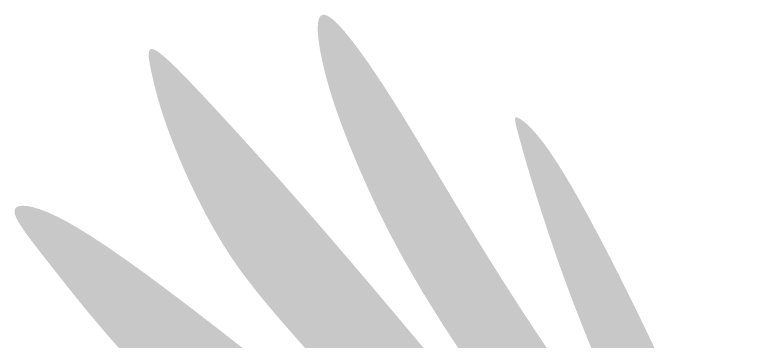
# Model space of a CAD drawing. Header units: millimetres. Extents: x 471 to 1044, y 7 to 541.
# Drawn here: x 490.73 to 504.18, y 127.4 to 133.44 of the extents above; entities that cross this region are included whole.
import ezdxf

# ---------------------------------------------------------------- set-up
doc = ezdxf.new("R2010")
doc.units = ezdxf.units.MM
doc.layers.add('magpiefill', color=3, linetype='Continuous')

msp = doc.modelspace()

# ---------------------------------------------------------------- hatches: boundary and pattern name
at = {"layer": 'magpiefill'}
h = msp.add_hatch(color=255, dxfattribs=at)
h.dxf.hatch_style = 1
h.paths.add_polyline_path([(498.7957992409881, 130.0754835538614), (498.6182541170593, 130.3729822558369), (498.4433293655604, 130.6665524353758), (498.2707629465734, 130.955277434461), (498.10029282018, 131.2382405950759), (497.9316569464621, 131.5145252592038), (497.7645932855014, 131.7832147688279), (497.5988397973798, 132.0433924659314), (497.4345711653443, 132.2935698738379), (497.2737089653018, 132.5299712412312), (497.1186114963246, 132.7482489981355), (496.9716370574847, 132.9440555745752), (496.8351439478542, 133.1130434005742), (496.7114904665054, 133.2508649061568), (496.6030349125103, 133.3531725213471), (496.5121355849412, 133.4156186761693), (496.4405786769839, 133.4351391193215), (496.3878619582807, 133.4138028741963), (496.3529110925876, 133.3549622828605), (496.3346517436606, 133.2619696873808), (496.3320095752557, 133.1381774298238), (496.3439102511289, 132.9869378522561), (496.3692794350363, 132.8116032967444), (496.407042790734, 132.6155261053552), (496.4565321334848, 132.4012358122143), (496.518703884579, 132.1679707196834), (496.5949206168139, 131.9141463221832), (496.6865449029868, 131.6381781141342), (496.7949393158948, 131.3384815899572), (496.9214664283353, 131.0134722440727), (497.0674888131053, 130.6615655709015), (497.2343690430022, 130.2811770648643), (497.4252950673192, 129.8690345311035), (497.650756341333, 129.4151150176478), (497.9230676968168, 128.9077078832485), (498.2545439655432, 128.3351024866561), (498.6574999792852, 127.6855881866216), (499.1442505698157, 126.9474543418958), (499.6413785260108, 126.2323187852308), (500.2117790802629, 125.7076003430575), (500.7101807100367, 125.247923283486), (501.1424668062392, 124.8483809677857), (501.5145207597771, 124.5040667572271), (501.8322259615572, 124.21007401308), (502.1014658024858, 123.9614960966152), (502.3281236734699, 123.7534263691023), (502.5180829654162, 123.5809581918117), (502.6767836738744, 123.4395814724792), (502.8078922129653, 123.3263723047046), (502.9146316014528, 123.2388033285536), (503.0002248581007, 123.1743471840914), (503.0678950016728, 123.1304765113837), (503.1208650509328, 123.1046639504962), (503.1623580246447, 123.0943821414943), (503.1955969415723, 123.0971037244437), (503.222621407225, 123.1118582361298), (503.2407373740953, 123.1439028002185), (503.2460673814211, 123.2000514370961), (503.2347339684405, 123.2871181671483), (503.2028596743916, 123.4119170107612), (503.1465670385125, 123.5812619883207), (503.0619786000411, 123.801967120213), (502.9452168982157, 124.0808464268239), (502.6964849748111, 124.3980734257289), (502.1224044042904, 125.1392596247777), (501.6642878516301, 125.7407835074048), (501.2998019715528, 126.2303470605743), (501.0066134187807, 126.6356522712501), (500.7623888480362, 126.9844011263965), (500.5447949140417, 127.3042956129773), (500.3351964782493, 127.6184010779459), (500.1297512290283, 127.9312363082129), (499.9283150614784, 128.2426834506779), (499.7307438706985, 128.5526246522407), (499.536893551788, 128.8609420598011), (499.3466199998461, 129.1675178202589), (499.159779109972, 129.4722340805138), (498.976226777265, 129.7749729874656)])
h = msp.add_hatch(color=253, dxfattribs=at)
h.dxf.hatch_style = 1
h.paths.add_polyline_path([(494.9301319461961, 131.1597248899473), (494.7208915556055, 131.3885855955319), (494.523102043928, 131.6032250254182), (494.3364882896477, 131.8042586553531), (494.1609913453197, 131.9918850993252), (493.997416959783, 132.1646355242901), (493.8467870559477, 132.3206242354449), (493.7101235567236, 132.4579655379867), (493.5884483850209, 132.5747737371128), (493.4827834637493, 132.6691631380204), (493.3941507158191, 132.7392480459066), (493.3235720641401, 132.7831427659685), (493.2715409990561, 132.7997429446739), (493.2364372806454, 132.7910695935718), (493.21611223642, 132.7599250654817), (493.208417193892, 132.7091117132233), (493.2112034805735, 132.6414318896161), (493.2223224239766, 132.5596879474797), (493.2396253516132, 132.4666822396337), (493.2609635909955, 132.3652171188976), (493.2847431066395, 132.2573616115617), (493.3115884110773, 132.1422514377991), (493.3426786538449, 132.0182889912537), (493.3791929844784, 131.8838766655692), (493.4223105525139, 131.7374168543896), (493.4732105074874, 131.5773119513587), (493.533071998935, 131.4019643501203), (493.6030741763929, 131.2097764443183), (493.6841800136539, 130.9998424865859), (493.7764877815395, 130.7740241655144), (493.8798795751279, 130.5348750286846), (493.9942374894974, 130.2849486236769), (494.1194436197264, 130.0267984980724), (494.2553800608931, 129.7629781994514), (494.4019289080757, 129.4960412753949), (494.5589722563527, 129.2285412734834), (494.7306265219246, 128.9580959061138), (494.937945405482, 128.6625795449474), (495.2062169288378, 128.3149307264618), (495.5607291138049, 127.8880879871344), (496.0267699821961, 127.3549898634429), (496.6296275558244, 126.6885748918646), (497.3945898565026, 125.8617816088772), (498.3469449060439, 124.8475485509579), (502.0641672476811, 122.310405835527), (502.0860795649826, 122.3213564245466), (502.2798257487805, 122.3213564245466), (502.3677828018223, 122.299378096869), (501.2575707272263, 123.1206800701118), (500.3848944844215, 123.7835723296149), (499.7140590203078, 124.3127500076898), (499.2093692817853, 124.7329082366483), (498.835130215754, 125.0687421488017), (498.5556467691139, 125.344946876462), (498.3352238887651, 125.5862175519403), (498.1381665216074, 125.8172493075483), (497.935163485073, 126.0582116307296), (497.7224390787214, 126.3111714294556), (497.5026014726449, 126.5736699668291), (497.2782588369347, 126.8432485059534), (497.0520193416828, 127.1174483099318), (496.826491156981, 127.3938106418672), (496.6042824529211, 127.6698767648627), (496.3880013995948, 127.9431879420217), (496.1799400266412, 128.2115372319308), (495.9811258018889, 128.4737248751126), (495.7922700527137, 128.7288029075728), (495.6140841064914, 128.9758233653176), (495.4472792905981, 129.2138382843531), (495.2925669324095, 129.4418997006853), (495.1506583593015, 129.6590596503202), (495.02226489865, 129.8643701692638), (494.9085029342054, 130.0561328356891), (494.812109075217, 130.2296473964369), (494.7362249873082, 130.3794631405146), (494.6839923361027, 130.5001293569298), (494.6585527872244, 130.5861953346903), (494.6630480062967, 130.6322103628034), (494.7006196589434, 130.632723730277), (494.7744094107882, 130.5822847261184), (494.8861708631755, 130.4778717622935), (495.0321053603333, 130.3261797426008), (495.2070261822104, 130.1363326937966), (495.4057466087553, 129.9174546426376), (495.6230799199172, 129.6786696158802), (495.8538393956445, 129.429101640281), (496.092838315886, 129.1778747425965), (496.3348899605905, 128.9341129495833), (496.5841930524945, 128.6967498573215), (496.8824880854853, 128.423957339186), (497.2809009962382, 128.0637168378752), (497.8305577214279, 127.5640097960878), (498.5825841977297, 126.8728176565221), (498.7823848629391, 126.6870904311975), (498.4108269318267, 127.1315083709272), (498.0514186036036, 127.5599982940479), (497.7042958790015, 127.9722764700491), (497.369594758752, 128.36805916842), (497.0474512435859, 128.7470626586513), (496.7380013342346, 129.1090032102326), (496.4413810314293, 129.4535970926541), (496.1577263359011, 129.7805605754054), (495.8871047280069, 130.0897597956861), (495.6293096066051, 130.3816603615337), (495.38406585018, 130.6568777486951), (495.1510983372156, 130.9160274329172)])
h = msp.add_hatch(color=255, dxfattribs=at)
h.dxf.hatch_style = 1
h.paths.add_polyline_path([(501.3634545953839, 129.64950055632), (501.1960275716289, 129.9545039857567), (501.0355358921989, 130.2372305519664), (500.8839356770914, 130.4934144691409), (500.7431830463033, 130.7187899514718), (500.6148685850102, 130.9102959024891), (500.4991207390995, 131.0696899830753), (500.3957024196369, 131.1999345434511), (500.3043765376881, 131.3039919338373), (500.2249060043187, 131.3848245044547), (500.1570537305945, 131.4453946055239), (500.100582627581, 131.4886645872656), (500.055255606344, 131.5175967999007), (500.0207960552746, 131.5343932574658), (499.9967692720664, 131.5382146292612), (499.9827010317386, 131.5274612484036), (499.9781171093101, 131.5005334480093), (499.9825432798002, 131.4558315611948), (499.9955053182279, 131.3917559210765), (500.0165289996123, 131.3067068607708), (500.0451400989724, 131.1990847133941), (500.0810669217583, 131.0674231173261), (500.1248478951427, 130.9107889319986), (500.1772239767294, 130.7283823221071), (500.2389361241217, 130.5194034523465), (500.3107252949236, 130.2830524874123), (500.3933324467386, 130.0185295919994), (500.4874985371702, 129.7250349308033), (500.5939645238221, 129.401768668519), (500.7146392492631, 129.0457584004554), (500.8561030959214, 128.6453414443773), (501.0261043311904, 128.1866825486629), (501.2323912224633, 127.6559464616903), (501.4827120371338, 127.0392979318382), (501.7848150425949, 126.3229017074847), (502.0990356688295, 125.6017389807834), (502.4260226650504, 125.1867329039385), (502.7085416429412, 124.8256186533886), (502.951420920907, 124.5140490819298), (503.1594888173535, 124.2476770423571), (503.337573650686, 124.0221553874661), (503.49050373931, 123.8331369700519), (503.6231074016308, 123.6762746429102), (503.7402129560538, 123.5472212588364), (503.8456217201899, 123.4434694779534), (503.9390270084714, 123.3698711896951), (504.0190951345359, 123.3331180908228), (504.0844924120213, 123.3399018780981), (504.1338851545653, 123.3969142482824), (504.1659396758056, 123.5108468981371), (504.17932228938, 123.6883915244237), (504.1726993089261, 123.9362398239036), (504.0945572291278, 124.0862991038388), (503.8789327761179, 124.5128585807818), (503.6736381543098, 124.9289774851254), (503.4771836328143, 125.3344253698205), (503.2881153603678, 125.7292175609204), (503.105123004209, 126.1143524768872), (502.9269321112026, 126.4910743092843), (502.7522682282132, 126.860627249676), (502.5798569021047, 127.2242554896265), (502.4084236797419, 127.5832032206994), (502.2366941079893, 127.9387146344587), (502.0633937337113, 128.2920339224684), (501.8877865326278, 128.6434869467305), (501.7112901958807, 128.9897262509986), (501.5358608434669, 129.3264860494646)])
h = msp.add_hatch(color=255, dxfattribs=at)
h.dxf.hatch_style = 1
h.paths.add_polyline_path([(498.5825841977297, 126.872817656522), (497.8305577214278, 127.5640097960878), (497.280900996238, 128.0637168378753), (496.8824880854853, 128.423957339186), (496.5841930524945, 128.6967498573215), (496.3348899605905, 128.9341129495833), (496.092838315886, 129.1778747425965), (495.8538393956445, 129.429101640281), (495.6230799199171, 129.6786696158802), (495.4057466087554, 129.9174546426375), (495.2070261822104, 130.1363326937967), (495.0321053603333, 130.3261797426008), (494.8861708631755, 130.4778717622935), (494.7744094107882, 130.5822847261184), (494.7006196589434, 130.632723730277), (494.6630480062967, 130.6322103628034), (494.6585527872244, 130.5861953346903), (494.6839923361027, 130.5001293569298), (494.7362249873082, 130.3794631405146), (494.812109075217, 130.2296473964369), (494.9085029342054, 130.0561328356891), (495.02226489865, 129.8643701692638), (495.1506583593015, 129.6590596503202), (495.2925669324095, 129.4418997006853), (495.4472792905981, 129.2138382843531), (495.6140841064914, 128.9758233653176), (495.7922700527137, 128.7288029075728), (495.9811258018889, 128.4737248751126), (496.1799400266412, 128.2115372319308), (496.3880013995948, 127.9431879420217), (496.6042824529211, 127.6698767648627), (496.826491156981, 127.3938106418672), (497.0520193416828, 127.1174483099318), (497.2782588369346, 126.8432485059535), (497.5026014726448, 126.5736699668291), (497.7224390787214, 126.3111714294556), (497.935163485073, 126.0582116307296), (498.1381665216074, 125.8172493075483), (498.3352238887651, 125.5862175519403), (498.5556467691139, 125.344946876462), (498.835130215754, 125.0687421488017), (499.2093692817854, 124.7329082366483), (499.7140590203078, 124.3127500076898), (500.3848944844215, 123.7835723296149), (501.2575707272264, 123.1206800701117), (502.3677828018223, 122.299378096869), (502.5381530425827, 122.2568067185832), (502.8610643001732, 122.1922570126196), (503.3131377777734, 122.2568067185832), (503.4088392137589, 122.2759373602315), (503.2912083289678, 122.3967680363511), (503.151492328455, 122.5387395628348), (502.9908477433218, 122.7006938626542), (502.8104311046699, 122.8814728587801), (502.611398943601, 123.0799184741841), (502.4919943919252, 123.198475304534), (500.8982501503701, 124.7079038548496), (499.5881063618188, 125.9381218618765)])
h = msp.add_hatch(color=253, dxfattribs=at)
h.dxf.hatch_style = 1
h.paths.add_polyline_path([(493.7434623647433, 128.203816398431), (493.4434009972762, 128.4290655239577), (493.1561094891312, 128.6410865476249), (492.88139051996, 128.8396260844311), (492.6198366139091, 129.0237796296946), (492.3720402951252, 129.1926426787332), (492.1385940877551, 129.3453107268649), (491.9200905159453, 129.4808792694079), (491.7171221038426, 129.5984438016801), (491.5302813755936, 129.6970998189996), (491.3602452503763, 129.7761797105193), (491.2080282274948, 129.8359634407325), (491.0747292012844, 129.8769678679675), (490.9614470660804, 129.8997098505522), (490.8692807162183, 129.904706246815), (490.7993290460334, 129.8924739150841), (490.7526909498613, 129.8635297136875), (490.7304653220371, 129.8183905009536), (490.7337492595142, 129.7569037279903), (490.7636326697175, 129.6762392170244), (490.8212036626897, 129.5728973830623), (490.9075503484737, 129.4433786411107), (491.0237608371122, 129.2841834061761), (491.1709232386481, 129.0918120932651), (491.3501256631241, 128.8627651173842), (491.562456220583, 128.5935428935399), (491.8104392644138, 128.280799085287), (492.1023441213908, 127.9218003503722), (492.4478763616343, 127.5139665950904), (492.8567415552646, 127.0547177257366), (493.3386452724023, 126.5414736486057), (493.9032930831677, 125.9716542699927), (494.5603905576812, 125.3426794961924), (495.3196432660631, 124.6519692335), (495.4336862522692, 124.5974720790263), (495.8457830617876, 124.3989256657445), (496.2574353001088, 124.1987796079354), (496.4077258124193, 124.1249870971277), (496.082602785522, 124.5553553817072), (495.7822157853388, 124.9445443100886), (495.5066893065389, 125.2946109824522), (495.2561478437912, 125.6076124989777), (495.0307158917647, 125.8856059598454), (494.8305179451285, 126.1306484652352), (494.6556784985517, 126.3447971153269), (494.5063220467031, 126.5301090103009), (494.3824189643423, 126.6886440087642), (494.2833231465893, 126.8224730030331), (494.2082343686548, 126.9336696438511), (494.1563524057493, 127.0243075819621), (494.1268770330832, 127.0964604681094), (494.1190080258672, 127.1522019530366), (494.1319451593116, 127.1936056874873), (494.1648882086271, 127.2227453222051), (494.2219600261915, 127.238007871394), (494.3269757730519, 127.2230338030995), (494.5086736874227, 127.1577769488278), (494.7957920075185, 127.0221911400847), (495.2170689715534, 126.7962302083765), (495.8012428177421, 126.4598479852089), (496.5276419493908, 126.022731092974), (496.0276172790607, 126.4200810690069), (495.5685984233263, 126.783838569047), (495.1464388393633, 127.1170058064969), (494.7569919843476, 127.4225849947583), (494.396111315455, 127.7035783472332), (494.0596502898616, 127.9629880773235)])

doc.saveas('drawing.dxf')
